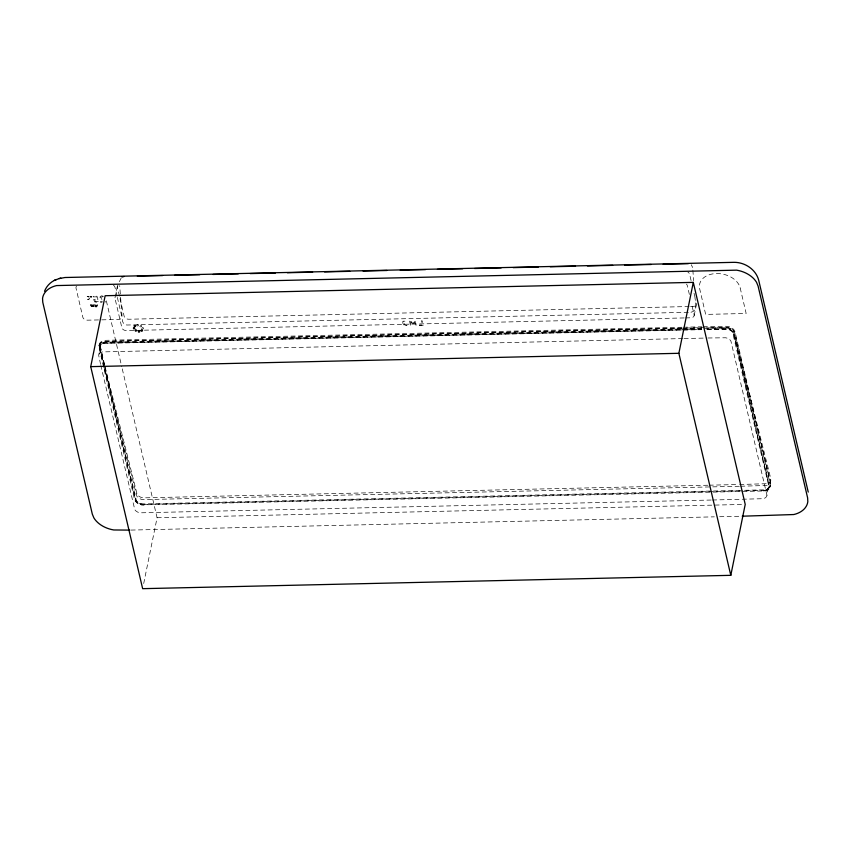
<?xml version="1.0" encoding="UTF-8"?>
<svg xmlns="http://www.w3.org/2000/svg" width="851" height="851" viewBox="0 0 851 851"><rect width="100%" height="100%" fill="white"/><g stroke="black" fill="none" stroke-linecap="round" stroke-linejoin="round"><path stroke-width="0.64" stroke-dasharray="4.25 3.19" d="M119.395 281.692L121.353 277.671M739.296 486.272L142.745 499.622A7.329 4.978 10.7 0 1 136.798 496.154L99.673 348.219L99.918 345.102A7.329 4.978 10.7 0 1 104.077 341.4L684.619 328.039M740.625 486.24L766.368 485.474A7.329 4.978 10.7 0 0 770.527 481.772L770.783 478.656L733.658 330.72A7.329 4.978 10.7 0 0 727.711 327.241L705.851 327.561M98.918 345.963L99.141 344.825M701.703 328.518L103.907 342.262A7.329 5.149 11.5 0 0 99.727 346.091L99.61 346.665A7.329 5.149 11.5 0 1 103.79 342.836L681.683 329.539M100.567 364.313L98.684 355.303L100.418 346.793A6.5 4.574 11.5 0 1 104.13 343.4L701.681 329.667M115.002 297.786L117.31 286.436M143.702 583.509L157.084 517.738L122.065 368.004M694.161 315.53L696.48 304.179M712.447 500.016L763.262 498.686A6.5 4.574 11.5 0 0 766.974 495.293L768.634 485.485L732.605 332.454A6.5 4.574 11.5 0 0 727.35 329.252L706.99 329.55M763.475 490.963L765.326 490.74A7.329 5.149 11.5 0 0 769.517 486.91L733.466 331.72A7.329 5.149 11.5 0 0 727.541 328.114L703.032 328.486M770.442 486.474L770.666 485.347M691.001 312.232C697.724 311.147 695.597 302.254 694.969 297.776M763.283 490.389L765.443 490.176A7.329 5.149 11.5 0 0 769.634 486.346M102.397 301.648L100.375 301.69L100.514 302.296L104.279 302.211M689.161 306.53L128.841 319.242A4.074 2.861 11.5 0 1 124.182 316.412L119.736 297.35M690.491 306.498L693.139 306.434A4.074 2.861 11.5 0 0 696.437 303.424M688.342 312.285L126.703 325.029L123.799 323.933L122.427 321.178L119.693 285.638M684.193 317.934L126.533 330.592A4.074 2.861 11.5 0 1 121.874 327.752L115.045 298.541A4.074 2.861 11.5 0 1 115.236 297.073M685.523 317.902L690.831 317.785A4.074 2.861 11.5 0 0 694.129 314.774L691.448 303.339M681.938 327.252L105.811 340.315A8.148 5.734 11.5 0 0 99.227 346.346L135.777 501.292A7.329 5.149 11.5 0 0 141.691 504.888L763.773 490.984A8.148 5.734 11.5 0 0 770.357 484.964L734.828 333.049A8.148 5.734 11.5 0 0 725.509 327.39L706.926 327.805M683.268 327.22L701.852 326.795M703.171 326.763L725.743 326.252A8.148 5.734 11.5 0 1 735.062 331.911L770.591 483.825A8.148 5.734 11.5 0 1 764.007 489.846L741.434 490.357M685.938 328.018L704.522 327.592M681.704 328.38L105.577 341.453A8.148 5.734 11.5 0 0 98.993 347.474L134.522 499.388A8.148 5.734 11.5 0 0 143.84 505.047M683.034 328.348L701.618 327.933M683.013 329.507L701.586 329.082M706.904 328.965L727.424 328.677A7.329 5.149 11.5 0 1 733.349 332.284L769.517 486.91M684.289 329.805L103.748 343.155A7.329 4.978 10.7 0 0 99.588 346.857M685.608 329.773L701.543 329.411M706.851 329.294L727.371 329.007A7.329 4.978 10.7 0 1 733.317 332.475L770.527 481.772M682.693 338.57L102.407 351.91A6.5 4.574 11.5 0 0 98.684 355.303M684.023 338.538L706.585 338.028M707.904 337.996L725.616 337.773A6.5 4.574 11.5 0 1 730.881 340.964L766.974 495.293M707.777 485.23L143.074 497.867A7.329 4.978 10.7 0 1 137.128 494.388L104.811 365.739M709.106 485.198L738.306 484.538M739.625 484.506L766.708 483.708A7.329 4.978 10.7 0 0 770.868 480.007M740.115 490.389L144.074 503.92A8.148 5.734 11.5 0 1 134.756 498.25M143.553 504.441L763.581 490.399M711.128 500.037L140.043 512.823A6.5 4.574 11.5 0 1 134.777 509.632L100.865 365.6M157.084 517.738L743.891 504.43M130.99 530.077L714.329 516.844M719.638 516.727L740.902 516.238M143.755 504.462L141.766 504.313A6.5 4.574 11.5 0 1 136.511 501.122L104.705 366.09M102.982 296.722L100.546 297.276L101.769 299.105M103.386 296.286C100.067 294.372 97.908 299.031 102.014 299.882M691.267 264.746L692.65 267.512M105.301 301.414L105.535 302.179M104.492 364.451L99.918 345.102M740.179 287.915L746.157 313.476L705.66 314.402L699.682 288.84A20.732 14.584 11.5 0 1 716.457 273.543A20.732 14.584 11.5 0 1 740.157 287.915M691.086 280.564L689.597 274.213A4.074 2.861 11.5 0 0 687.948 272.171M694.054 293.265L695.841 300.882M689.374 294.446L687.289 285.564A4.074 2.861 11.5 0 0 686.417 284.106M119.438 296.084L117.353 287.191A4.074 2.861 11.5 0 1 118.034 285.106M117.044 296.137L114.97 287.244A4.074 2.861 11.5 0 0 113.321 285.213M117.342 297.414L121.799 316.466A4.074 2.861 11.5 0 1 118.512 319.476L87.515 320.178A4.074 2.861 11.5 0 1 82.855 317.349L76.026 288.127A4.074 2.861 11.5 0 1 76.707 286.042M106.364 300.882L121.757 366.717M104.396 364.802L100.418 346.793M99.801 347.495L104.311 366.802M104.62 368.089L135.894 500.728A7.329 5.149 11.5 0 0 141.809 504.324M692.852 270.139L693.661 280.67M99.727 346.091L99.684 348.07M768.708 486.772A6.5 4.574 11.5 0 1 764.985 490.176M91.642 296.786C90.28 298.775 89.653 294.861 91.642 296.786M90.408 296.68L91.334 296.925L90.408 296.68M89.685 298.169L89.568 298.637A1.532 1.074 11.5 0 1 88.94 299.084C84.217 299.818 93.153 299.531 89.227 296.733C84.664 296.308 88.674 295.914 89.685 298.169M93.759 299.797L94.876 301.988L98.801 302.179L98.631 301.467L96.152 301.839A1.84 1.298 11.5 0 1 95.163 301.371L95.004 299.616L97.961 299.265L96.95 296.201L93.121 296.286L93.259 296.893L96.28 296.818L96.897 298.669L93.759 299.797M403.044 321.231C401.353 323.699 406.172 327.901 407.033 325.263C403.906 326.667 403.385 321.093 405.257 321.178L403.044 321.231M409.533 321.082L410.629 325.859L411.49 325.795L410.533 321.721L413.373 324.486L414.394 321.635L415.341 325.752L416.139 325.731L415.043 320.955L413.873 320.987L412.884 323.657L410.714 321.061L409.533 321.082M419.447 325.05L419.575 325.656L423.298 325.571L422.202 320.795L421.351 320.816L422.309 325.029L419.447 325.05M133.16 327.975C134.022 330.613 135.915 326.624 133.16 327.975M133.915 325.731C134.766 328.38 136.671 324.38 133.915 325.731M134.937 330.156C135.798 332.805 137.692 328.805 134.937 330.156M138.107 331.177C138.958 333.826 140.862 329.826 138.107 331.177M140.904 330.188C141.766 332.837 143.659 328.837 140.904 330.188M93.504 306.679L91.121 306.52L93.504 306.679M94.855 306.317C96.684 308.594 98.28 304.796 94.855 306.317M93.195 306.647L91.419 306.551L93.195 306.647M96.95 306.541L95.121 306.52L96.95 306.541M90.961 304.477L90.355 305.424L91.334 306.062L90.961 304.477M94.631 304.392L94.716 305.956L95.28 305.286C96.078 307.371 94.961 302.828 95.238 305.094L94.631 304.392M91.961 304.584L91.982 305.849L93.653 305.807L93.355 304.552L91.961 304.584M97.12 304.477L97.067 305.445L95.886 305.615L97.386 305.626L97.12 304.477M93.227 305.201L92.11 305.222L93.227 305.201M133.884 326.454A1.117 0.787 11.5 0 0 135.777 326.412A1.117 0.787 11.5 0 0 134.554 325.231A1.117 0.787 11.5 0 0 133.884 326.454M140.883 330.911A1.117 0.787 11.5 0 0 142.766 330.869A1.117 0.787 11.5 0 0 141.543 329.688A1.117 0.787 11.5 0 0 140.883 330.911M138.085 331.901A1.117 0.787 11.5 0 0 139.968 331.858A1.117 0.787 11.5 0 0 138.745 330.677A1.117 0.787 11.5 0 0 138.085 331.901M136.554 325.561A1.117 0.787 11.5 0 0 138.436 325.518A1.117 0.787 11.5 0 0 137.213 324.337A1.117 0.787 11.5 0 0 136.554 325.561M141.574 328.646A1.117 0.787 11.5 0 0 143.457 328.603A1.117 0.787 11.5 0 0 142.234 327.433A1.117 0.787 11.5 0 0 141.574 328.646M134.915 330.879A1.117 0.787 11.5 0 0 136.798 330.837A1.117 0.787 11.5 0 0 135.575 329.656A1.117 0.787 11.5 0 0 134.915 330.879M139.766 326.476A1.117 0.787 11.5 0 0 141.649 326.433A1.117 0.787 11.5 0 0 140.426 325.252A1.117 0.787 11.5 0 0 139.766 326.476M133.139 328.688A1.117 0.787 11.5 0 0 135.022 328.646A1.117 0.787 11.5 0 0 133.798 327.475A1.117 0.787 11.5 0 0 133.139 328.688"/><path stroke-width="1.28" d="M90.727 366.643L105.152 295.722L693.299 282.372L745.221 504.398L730.796 575.329L142.649 588.669L90.727 366.643L678.864 353.303L693.299 282.372M44.529 291.276C46.518 285.957 51.071 281.383 56.474 279.543M122.129 277.022L124.076 276.447M59.24 278.575L64.953 277.511L734.051 262.331C744.965 262.236 755.922 269.469 758.709 280.266L808.248 492.091M54.347 280.298L60.793 278.022M137.351 276.149L162.573 275.575M174.529 275.309L199.751 274.735M213.037 274.437L238.259 273.862M250.215 273.586L275.437 273.022M287.383 272.745L312.615 272.171M324.561 271.905L349.793 271.331M363.069 271.033L386.971 270.49M400.247 270.182L425.479 269.618M437.425 269.341L462.657 268.767M474.603 268.501L501.154 267.895M513.11 267.629L538.332 267.054M550.289 266.778L575.51 266.214M587.467 265.938L612.688 265.363M624.634 265.097L651.196 264.491M663.142 264.225L688.374 263.65M129.66 530.109L113.747 529.971A24.583 17.286 11.5 0 1 93.876 517.887L92.312 514.11L42.763 302.233L42.55 298.424A24.583 17.286 11.5 0 1 56.592 285.574L736.626 270.15A24.583 17.286 11.5 0 1 756.496 282.224L758.071 286.01L807.62 497.878L807.822 501.686A24.583 17.286 11.5 0 1 793.781 514.536L742.232 516.206M678.864 353.303L730.796 575.329"/></g></svg>
